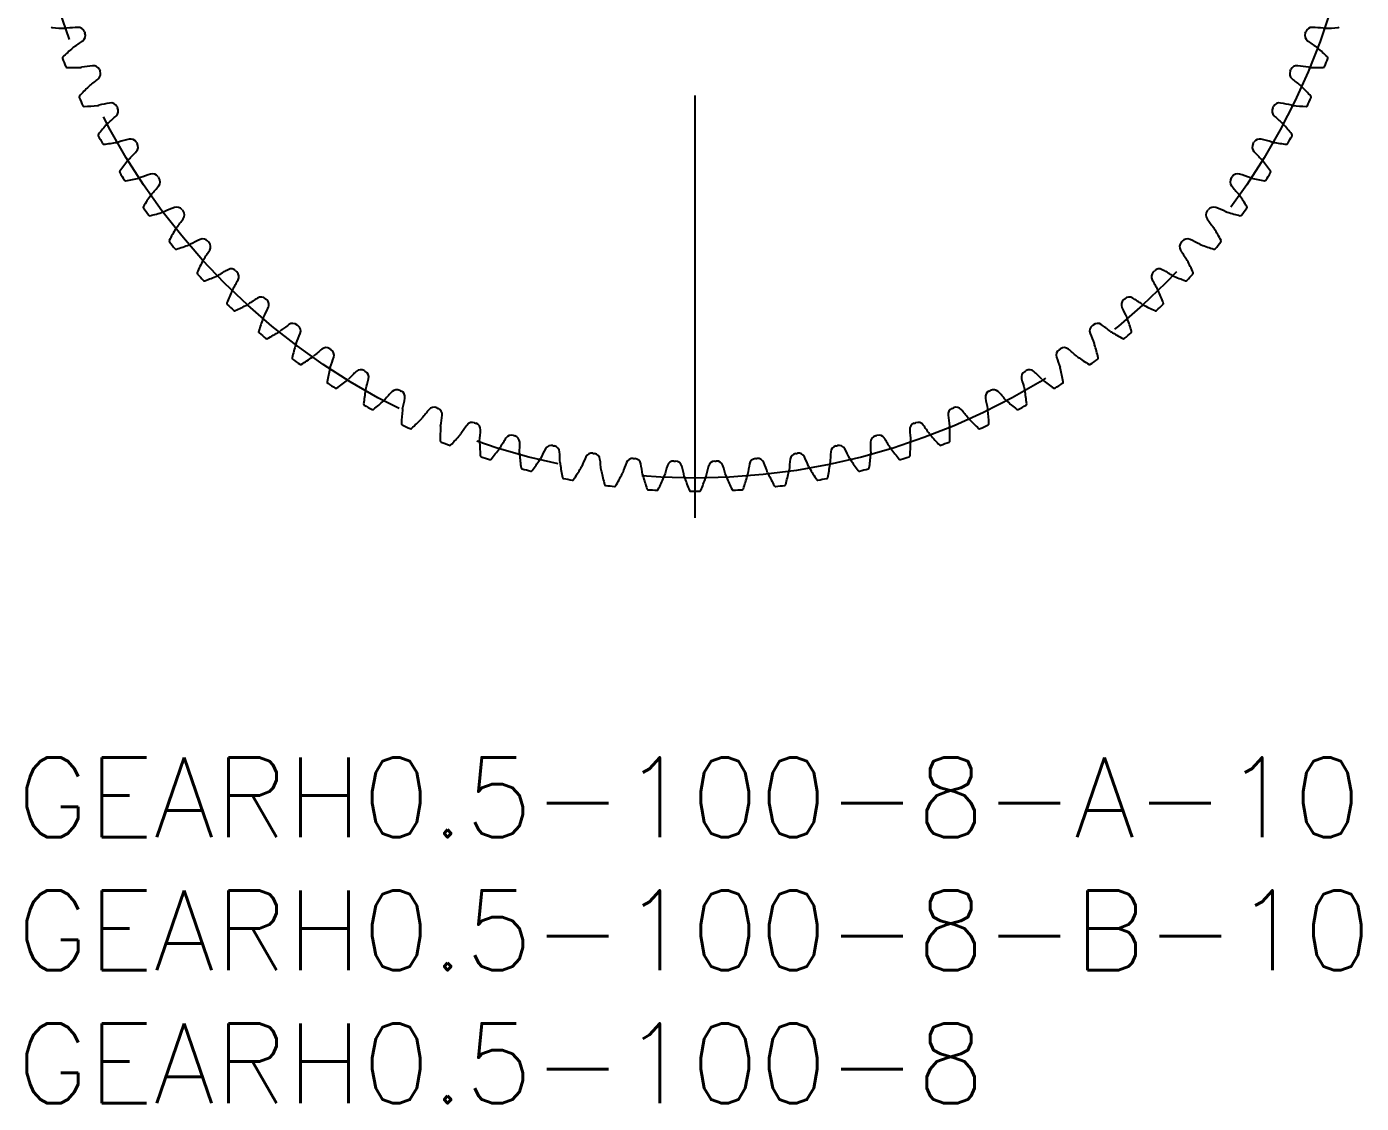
# Model space of a CAD drawing. Extents: x -1 to 118, y -13 to 74.
# Drawn here: x 0.4 to 50.5, y -13 to 27.5 of the extents above; entities that cross this region are included whole.
import ezdxf

# ---------------------------------------------------------------- set-up
doc = ezdxf.new("R2010")
doc.units = 0
doc.header["$LTSCALE"] = 0.5
doc.linetypes.add('CENTER', pattern=[50.8, 31.75, -6.35, 6.35, -6.35])
for name, color, linetype in [('MSM_CENTER', 1, 'CENTER'), ('MSM_CONTINUOUS', 7, 'CONTINUOUS'), ('MSM_PART_NUMBER', 7, 'CONTINUOUS')]:
    doc.layers.add(name, color=color, linetype=linetype)
doc.styles.get("Standard").update_dxf_attribs({"font": 'txt.shx', "height": 3, "bigfont": 'bigfont.shx'})

# ---------------------------------------------------------------- blocks, each defined once
blk = doc.blocks.new('*U3')
at = {"layer": 'MSM_PART_NUMBER'}
blk.add_text('GEARH0.5-100-8-A-10', height=3, dxfattribs=at).set_placement((0, -3))
blk = doc.blocks.new('*U4')
at = {"layer": 'MSM_PART_NUMBER'}
blk.add_text('GEARH0.5-100-8-B-10', height=3, dxfattribs=at).set_placement((0, -8))
blk = doc.blocks.new('*U5')
at = {"layer": 'MSM_PART_NUMBER'}
blk.add_text('GEARH0.5-100-8', height=3, dxfattribs=at).set_placement((0, -13))

msp = doc.modelspace()

# ---------------------------------------------------------------- linework, layer by layer
at = {"layer": 'MSM_CENTER'}
msp.add_line((25.5, 9), (25.5, 62), dxfattribs=at)
msp.add_circle((25.5, 35.5), 25, dxfattribs=at)
at = {"layer": 'MSM_CONTINUOUS'}
for centre, radius, start, end in [((1.348, 27.477), 0.05, 198.3759, 265.4292), ((2.008, 35.734), 8.333, 265.4292, 268.9), ((1.856, 27.818), 0.416, 268.9, 275.994), ((2.703, 19.754), 7.692, 92.9402, 95.994), ((2.321, 27.187), 0.25, 19.7309, 92.9401), ((2.341, 27.131), 0.25, 306.6598, 19.8691), ((25.5, 35.5), 24.375, 199.7309, 199.8691), ((48.659, 27.131), 0.25, 160.1309, 233.3401), ((25.5, 35.5), 24.375, 340.1309, 340.2691), ((48.679, 27.187), 0.25, 87.0598, 160.2691), ((48.297, 19.754), 7.692, 84.006, 87.0598), ((49.144, 27.818), 0.416, 264.006, 271.1), ((48.992, 35.734), 8.333, 271.1, 274.5708), ((49.652, 27.477), 0.05, 274.5709, 341.6241), ((7.548, 20.345), 8.333, 130.7, 134.1708), ((2.385, 26.348), 0.416, 123.606, 130.7), ((-2.103, 33.101), 7.692, 303.606, 306.6598), ((53.103, 33.101), 7.692, 233.3402, 236.394), ((48.615, 26.348), 0.416, 49.2999, 56.394), ((43.452, 20.345), 8.333, 45.8292, 49.3), ((1.776, 26.287), 0.05, 134.1708, 201.2235), ((25.5, 35.5), 25.5, 201.2241, 201.9759), ((25.5, 35.5), 25.5, 338.0241, 338.7759), ((49.224, 26.287), 0.05, 338.7759, 45.8292), ((1.899, 25.976), 0.05, 201.9759, 269.0292), ((2.04, 34.258), 8.333, 269.0292, 272.5), ((2.385, 26.348), 0.416, 272.5, 279.594), ((3.736, 18.354), 7.692, 96.5402, 99.594), ((2.889, 25.747), 0.25, 23.3309, 96.5401), ((2.912, 25.693), 0.25, 310.2598, 23.4691), ((25.5, 35.5), 24.375, 203.3309, 203.4691), ((48.088, 25.693), 0.25, 156.5308, 229.7401), ((25.5, 35.5), 24.375, 336.5309, 336.6691), ((48.111, 25.747), 0.25, 83.4598, 156.6691), ((47.264, 18.354), 7.692, 80.406, 83.4598), ((48.615, 26.348), 0.416, 260.406, 267.5), ((48.96, 34.258), 8.333, 267.5, 270.9708), ((49.101, 25.976), 0.05, 270.9709, 338.0241), ((8.535, 19.248), 8.333, 134.3, 137.7708), ((3.005, 24.915), 0.416, 127.206, 134.3), ((-1.898, 31.372), 7.692, 307.206, 310.2598), ((52.898, 31.372), 7.692, 229.7402, 232.794), ((47.995, 24.915), 0.416, 45.6999, 52.794), ((42.465, 19.248), 8.333, 42.2292, 45.7), ((2.402, 24.815), 0.05, 137.7708, 204.8235), ((25.5, 35.5), 25.5, 204.8241, 205.5759), ((4.856, 17.021), 7.692, 100.1402, 103.194), ((3.546, 24.347), 0.25, 26.9309, 100.1401), ((47.454, 24.347), 0.25, 79.8598, 153.0691), ((46.144, 17.021), 7.692, 76.806, 79.8598), ((25.5, 35.5), 25.5, 334.4241, 335.1759), ((48.598, 24.815), 0.05, 335.1759, 42.2292), ((2.544, 24.513), 0.05, 205.5759, 272.6292), ((2.164, 32.788), 8.333, 272.6292, 276.1), ((3.005, 24.915), 0.416, 276.1, 283.194), ((-1.584, 29.66), 7.692, 310.806, 313.8598), ((3.572, 24.294), 0.25, 313.8598, 27.0691), ((25.5, 35.5), 24.375, 206.9309, 207.0691), ((47.428, 24.294), 0.25, 152.9308, 226.1401), ((25.5, 35.5), 24.375, 332.9309, 333.0691), ((52.584, 29.66), 7.692, 226.1402, 229.194), ((47.995, 24.915), 0.416, 256.806, 263.9), ((48.836, 32.788), 8.333, 263.9, 267.3708), ((48.456, 24.513), 0.05, 267.3709, 334.4241), ((9.589, 18.215), 8.333, 137.9, 141.3708), ((3.714, 23.523), 0.416, 130.806, 137.9), ((47.286, 23.523), 0.416, 42.0999, 49.194), ((41.411, 18.215), 8.333, 38.6292, 42.1), ((3.118, 23.386), 0.05, 141.3708, 208.4235), ((25.5, 35.5), 25.5, 208.4241, 209.1759), ((3.279, 23.093), 0.05, 209.1759, 276.2292), ((2.38, 31.328), 8.333, 276.2292, 279.7), ((3.714, 23.523), 0.416, 279.7, 286.794), ((6.057, 15.761), 7.692, 103.7402, 106.794), ((4.289, 22.99), 0.25, 30.5309, 103.7401), ((25.5, 35.5), 24.375, 210.5309, 210.6691), ((4.319, 22.939), 0.25, 317.4598, 30.6691), ((46.681, 22.939), 0.25, 149.3308, 222.5401), ((25.5, 35.5), 24.375, 329.3309, 329.4691), ((46.711, 22.99), 0.25, 76.2598, 149.4691), ((44.943, 15.761), 7.692, 73.206, 76.2598), ((47.286, 23.523), 0.416, 253.206, 260.3), ((48.62, 31.328), 8.333, 260.3, 263.7708), ((47.721, 23.093), 0.05, 263.7709, 330.8241), ((25.5, 35.5), 25.5, 330.8241, 331.5759), ((47.882, 23.386), 0.05, 331.5759, 38.6292), ((-1.164, 27.971), 7.692, 314.406, 317.4598), ((52.164, 27.971), 7.692, 222.5402, 225.594), ((10.706, 17.25), 8.333, 141.5, 144.9708), ((4.509, 22.179), 0.416, 134.406, 141.5), ((46.491, 22.179), 0.416, 38.4999, 45.594), ((40.294, 17.25), 8.333, 35.0292, 38.5), ((3.923, 22.004), 0.05, 144.9708, 212.0241), ((25.5, 35.5), 25.5, 212.0241, 212.7759), ((4.102, 21.723), 0.05, 212.7759, 279.8292), ((2.688, 29.884), 8.333, 279.8292, 283.3), ((4.509, 22.179), 0.416, 283.3, 290.394), ((7.335, 14.579), 7.692, 107.3402, 110.394), ((5.116, 21.683), 0.25, 34.1309, 107.3401), ((25.5, 35.5), 24.375, 214.1309, 214.2691), ((5.15, 21.634), 0.25, 321.0598, 34.2691), ((45.85, 21.634), 0.25, 145.7308, 218.9401), ((25.5, 35.5), 24.375, 325.7309, 325.8691), ((45.884, 21.683), 0.25, 72.6598, 145.8691), ((43.665, 14.579), 7.692, 69.606, 72.6598), ((46.491, 22.179), 0.416, 249.606, 256.7), ((48.312, 29.884), 8.333, 256.7, 260.1708), ((46.898, 21.723), 0.05, 260.1709, 327.2241), ((25.5, 35.5), 25.5, 327.2241, 327.9759), ((47.077, 22.004), 0.05, 327.9759, 35.0292), ((11.881, 16.357), 8.333, 145.1, 148.5708), ((5.387, 20.887), 0.416, 138.006, 145.1), ((-0.639, 26.312), 7.692, 318.006, 321.0598), ((51.639, 26.312), 7.692, 218.9402, 221.994), ((45.613, 20.887), 0.416, 34.9, 41.994), ((39.119, 16.357), 8.333, 31.4292, 34.9), ((4.813, 20.676), 0.05, 148.5708, 215.6241), ((25.5, 35.5), 25.5, 215.6241, 216.3759), ((8.684, 13.48), 7.692, 110.9402, 113.994), ((6.024, 20.431), 0.25, 37.7309, 110.9401), ((25.5, 35.5), 24.375, 217.7309, 217.8691), ((25.5, 35.5), 24.375, 322.1309, 322.2691), ((44.976, 20.431), 0.25, 69.0598, 142.2691), ((42.316, 13.48), 7.692, 66.006, 69.0598), ((25.5, 35.5), 25.5, 323.6241, 324.3759), ((46.187, 20.676), 0.05, 324.3759, 31.4292), ((5.009, 20.406), 0.05, 216.3759, 283.4292), ((3.085, 28.463), 8.333, 283.4292, 286.9), ((5.387, 20.887), 0.416, 286.9, 293.994), ((-0.01, 24.689), 7.692, 321.606, 324.6598), ((6.061, 20.384), 0.25, 324.6598, 37.8691), ((44.939, 20.384), 0.25, 142.1308, 215.3401), ((51.01, 24.689), 7.692, 215.3402, 218.394), ((45.613, 20.887), 0.416, 246.006, 253.1), ((47.915, 28.463), 8.333, 253.1, 256.5708), ((45.991, 20.406), 0.05, 256.5709, 323.6241), ((13.11, 15.54), 8.333, 148.7, 152.1708), ((6.344, 19.653), 0.416, 141.606, 148.7), ((44.656, 19.653), 0.416, 31.3, 38.394), ((37.89, 15.54), 8.333, 27.8292, 31.3), ((5.784, 19.407), 0.05, 152.1708, 219.2241), ((25.5, 35.5), 25.5, 219.2241, 219.9759), ((5.997, 19.149), 0.05, 219.9759, 287.0292), ((3.571, 27.069), 8.333, 287.0292, 290.5), ((6.344, 19.653), 0.416, 290.5, 297.594), ((10.1, 12.467), 7.692, 114.5402, 117.594), ((7.009, 19.237), 0.25, 41.3309, 114.5401), ((0.719, 23.108), 7.692, 325.206, 328.2598), ((25.5, 35.5), 24.375, 221.3309, 221.4691), ((7.048, 19.193), 0.25, 328.2598, 41.4691), ((43.952, 19.193), 0.25, 138.5309, 211.7401), ((50.281, 23.108), 7.692, 211.7402, 214.794), ((25.5, 35.5), 24.375, 318.5309, 318.6691), ((43.991, 19.237), 0.25, 65.4598, 138.6691), ((40.9, 12.467), 7.692, 62.406, 65.4598), ((44.656, 19.653), 0.416, 242.406, 249.5), ((47.429, 27.069), 8.333, 249.5, 252.9708), ((45.003, 19.149), 0.05, 252.9709, 320.0241), ((25.5, 35.5), 25.5, 320.0241, 320.7759), ((45.216, 19.407), 0.05, 320.7759, 27.8292), ((14.388, 14.801), 8.333, 152.3, 155.7708), ((7.377, 18.482), 0.416, 145.206, 152.3), ((43.623, 18.482), 0.416, 27.7, 34.794), ((36.612, 14.801), 8.333, 24.2292, 27.7), ((6.834, 18.2), 0.05, 155.7709, 222.8241), ((25.5, 35.5), 25.5, 222.8241, 223.5759), ((4.144, 25.709), 8.333, 290.6292, 294.1), ((7.377, 18.482), 0.416, 294.1, 301.194), ((11.577, 11.546), 7.692, 118.1402, 121.194), ((8.067, 18.109), 0.25, 44.9309, 118.1401), ((25.5, 35.5), 24.375, 224.9309, 225.0691), ((8.109, 18.067), 0.25, 331.8598, 45.0691), ((42.891, 18.067), 0.25, 134.9309, 208.1401), ((25.5, 35.5), 24.375, 314.9309, 315.0691), ((42.933, 18.109), 0.25, 61.8598, 135.0691), ((39.423, 11.546), 7.692, 58.806, 61.8598), ((43.623, 18.482), 0.416, 238.806, 245.9), ((46.856, 25.709), 8.333, 245.9, 249.3708), ((25.5, 35.5), 25.5, 316.4241, 317.1759), ((44.166, 18.2), 0.05, 317.1759, 24.2292), ((7.062, 17.957), 0.05, 223.5759, 290.6292), ((8.482, 17.377), 0.416, 148.806, 155.9), ((1.546, 21.577), 7.692, 328.806, 331.8598), ((49.454, 21.577), 7.692, 208.1402, 211.194), ((42.518, 17.377), 0.416, 24.1, 31.194), ((43.938, 17.957), 0.05, 249.3709, 316.4241), ((7.957, 17.062), 0.05, 159.3709, 226.4241), ((15.709, 14.144), 8.333, 155.9, 159.3708), ((13.108, 10.719), 7.692, 121.7402, 124.794), ((9.193, 17.048), 0.25, 48.5309, 121.7401), ((25.5, 35.5), 24.375, 228.5309, 228.6691), ((9.237, 17.009), 0.25, 335.4598, 48.6691), ((41.763, 17.009), 0.25, 131.3309, 204.5401), ((25.5, 35.5), 24.375, 311.3309, 311.4691), ((41.807, 17.048), 0.25, 58.2598, 131.4691), ((37.892, 10.719), 7.692, 55.206, 58.2598), ((35.291, 14.144), 8.333, 20.6292, 24.1), ((43.043, 17.062), 0.05, 313.5759, 20.6292), ((25.5, 35.5), 25.5, 226.4241, 227.1759), ((8.2, 16.834), 0.05, 227.1759, 294.2292), ((4.801, 24.388), 8.333, 294.2292, 297.7), ((8.482, 17.377), 0.416, 297.7, 304.794), ((2.467, 20.1), 7.692, 332.406, 335.4598), ((48.533, 20.1), 7.692, 204.5402, 207.594), ((42.518, 17.377), 0.416, 235.206, 242.3), ((46.199, 24.388), 8.333, 242.3, 245.7708), ((42.8, 16.834), 0.05, 245.7709, 312.8241), ((25.5, 35.5), 25.5, 312.8241, 313.5759), ((17.069, 13.571), 8.333, 159.5, 162.9708), ((9.653, 16.344), 0.416, 152.406, 159.5), ((14.689, 9.99), 7.692, 125.3402, 128.394), ((10.384, 16.061), 0.25, 52.1309, 125.3401), ((25.5, 35.5), 24.375, 232.1309, 232.2691), ((10.431, 16.024), 0.25, 339.0598, 52.2691), ((40.569, 16.024), 0.25, 127.7308, 200.9401), ((25.5, 35.5), 24.375, 307.7309, 307.8691), ((40.616, 16.061), 0.25, 54.6598, 127.8691), ((36.311, 9.99), 7.692, 51.606, 54.6598), ((41.347, 16.344), 0.416, 20.5, 27.594), ((33.931, 13.571), 8.333, 17.0292, 20.5), ((9.149, 15.997), 0.05, 162.9709, 230.0241), ((25.5, 35.5), 25.5, 230.0241, 230.7759), ((9.407, 15.784), 0.05, 230.7759, 297.8292), ((5.54, 23.11), 8.333, 297.8292, 301.3), ((9.653, 16.344), 0.416, 301.3, 308.394), ((10.887, 15.387), 0.416, 156.006, 163.1), ((3.48, 18.684), 7.692, 336.006, 339.0598), ((47.52, 18.684), 7.692, 200.9402, 203.994), ((40.113, 15.387), 0.416, 16.9, 23.994), ((41.347, 16.344), 0.416, 231.606, 238.7), ((45.46, 23.11), 8.333, 238.7, 242.1708), ((41.593, 15.784), 0.05, 242.1709, 309.2241), ((25.5, 35.5), 25.5, 309.2241, 309.9759), ((41.851, 15.997), 0.05, 309.9759, 17.0292), ((18.463, 13.085), 8.333, 163.1, 166.5708), ((6.357, 21.881), 8.333, 301.4292, 304.9), ((10.887, 15.387), 0.416, 304.9, 311.994), ((16.312, 9.361), 7.692, 128.9402, 131.994), ((11.634, 15.15), 0.25, 55.7309, 128.9401), ((25.5, 35.5), 24.375, 235.7309, 235.8691), ((11.683, 15.116), 0.25, 342.6598, 55.8691), ((39.317, 15.116), 0.25, 124.1308, 197.3401), ((25.5, 35.5), 24.375, 304.1309, 304.2691), ((39.366, 15.15), 0.25, 51.0598, 124.2691), ((34.688, 9.361), 7.692, 48.006, 51.0598), ((40.113, 15.387), 0.416, 228.006, 235.1), ((44.643, 21.881), 8.333, 235.1, 238.5708), ((32.537, 13.085), 8.333, 13.4292, 16.9), ((10.406, 15.009), 0.05, 166.5709, 233.6241), ((25.5, 35.5), 25.5, 233.6241, 234.3759), ((10.676, 14.813), 0.05, 234.3759, 301.4292), ((19.884, 12.688), 8.333, 166.7, 170.1708), ((12.179, 14.509), 0.416, 159.606, 166.7), ((4.579, 17.335), 7.692, 339.606, 342.6598), ((12.939, 14.319), 0.25, 59.3309, 132.5401), ((38.061, 14.319), 0.25, 47.4598, 120.6691), ((46.421, 17.335), 7.692, 197.3402, 200.394), ((38.821, 14.509), 0.416, 13.3, 20.394), ((31.116, 12.688), 8.333, 9.8292, 13.3), ((40.324, 14.813), 0.05, 238.5709, 305.6241), ((25.5, 35.5), 25.5, 305.6241, 306.3759), ((40.594, 15.009), 0.05, 306.3759, 13.4292), ((11.723, 14.102), 0.05, 170.1709, 237.2241), ((25.5, 35.5), 25.5, 237.2241, 237.9759), ((7.25, 20.706), 8.333, 305.0292, 308.5), ((12.179, 14.509), 0.416, 308.5, 315.594), ((17.971, 8.836), 7.692, 132.5402, 135.594), ((25.5, 35.5), 24.375, 239.3309, 239.4691), ((12.99, 14.289), 0.25, 346.2598, 59.4691), ((5.761, 16.057), 7.692, 343.206, 346.2598), ((38.01, 14.289), 0.25, 120.5309, 193.7401), ((45.239, 16.057), 7.692, 193.7402, 196.794), ((25.5, 35.5), 24.375, 300.5309, 300.6691), ((33.029, 8.836), 7.692, 44.406, 47.4598), ((38.821, 14.509), 0.416, 224.406, 231.5), ((43.75, 20.706), 8.333, 231.5, 234.9708), ((25.5, 35.5), 25.5, 302.0241, 302.7759), ((39.277, 14.102), 0.05, 302.7759, 9.8292), ((12.004, 13.923), 0.05, 237.9759, 305.0292), ((21.328, 12.38), 8.333, 170.3, 173.7708), ((13.523, 13.714), 0.416, 163.206, 170.3), ((19.66, 8.416), 7.692, 136.1402, 139.194), ((14.294, 13.572), 0.25, 62.9309, 136.1401), ((25.5, 35.5), 24.375, 242.9309, 243.0691), ((14.347, 13.546), 0.25, 349.8598, 63.0691), ((36.653, 13.546), 0.25, 116.9308, 190.1401), ((25.5, 35.5), 24.375, 296.9309, 297.0691), ((36.706, 13.572), 0.25, 43.8598, 117.0691), ((31.34, 8.416), 7.692, 40.806, 43.8598), ((37.477, 13.714), 0.416, 9.7, 16.794), ((29.672, 12.38), 8.333, 6.2292, 9.7), ((38.996, 13.923), 0.05, 234.9709, 302.0241), ((13.093, 13.279), 0.05, 173.7709, 240.8241), ((25.5, 35.5), 25.5, 240.8241, 241.5759), ((13.386, 13.118), 0.05, 241.5759, 308.6292), ((8.215, 19.589), 8.333, 308.6292, 312.1), ((13.523, 13.714), 0.416, 312.1, 319.194), ((22.788, 12.164), 8.333, 173.9, 177.3708), ((14.915, 13.005), 0.416, 166.806, 173.9), ((7.021, 14.856), 7.692, 346.806, 349.8598), ((21.372, 8.102), 7.692, 139.7402, 142.794), ((15.693, 12.912), 0.25, 66.5309, 139.7401), ((25.5, 35.5), 24.375, 246.5309, 246.6691), ((15.747, 12.889), 0.25, 353.4598, 66.6691), ((35.253, 12.889), 0.25, 113.3308, 186.5401), ((25.5, 35.5), 24.375, 293.3309, 293.4691), ((35.307, 12.912), 0.25, 40.2598, 113.4691), ((29.628, 8.102), 7.692, 37.206, 40.2598), ((43.979, 14.856), 7.692, 190.1402, 193.194), ((36.085, 13.005), 0.416, 6.1, 13.194), ((28.212, 12.164), 8.333, 2.6292, 6.1), ((37.477, 13.714), 0.416, 220.806, 227.9), ((42.785, 19.589), 8.333, 227.9, 231.3708), ((37.614, 13.118), 0.05, 231.3709, 298.4241), ((25.5, 35.5), 25.5, 298.4241, 299.1759), ((37.907, 13.279), 0.05, 299.1759, 6.2292), ((14.513, 12.544), 0.05, 177.3709, 244.4241), ((9.248, 18.535), 8.333, 312.2292, 315.7), ((14.915, 13.005), 0.416, 315.6999, 322.794), ((8.354, 13.736), 7.692, 350.406, 353.4598), ((17.131, 12.341), 0.25, 70.1309, 143.3401), ((25.5, 35.5), 24.375, 250.1309, 250.2691), ((17.187, 12.321), 0.25, 357.0598, 70.2691), ((33.813, 12.321), 0.25, 109.7308, 182.9401), ((25.5, 35.5), 24.375, 289.7309, 289.8691), ((33.869, 12.341), 0.25, 36.6598, 109.8691), ((42.646, 13.736), 7.692, 186.5402, 189.594), ((36.085, 13.005), 0.416, 217.206, 224.3), ((41.752, 18.535), 8.333, 224.3, 227.7708), ((36.487, 12.544), 0.05, 295.5759, 2.6292), ((25.5, 35.5), 25.5, 244.4241, 245.1759), ((14.815, 12.402), 0.05, 245.1759, 312.2292), ((24.258, 12.04), 8.333, 177.5, 180.9708), ((16.348, 12.385), 0.416, 170.406, 177.5), ((10.345, 17.548), 8.333, 315.8292, 319.3), ((16.348, 12.385), 0.416, 319.2999, 326.394), ((23.101, 7.897), 7.692, 143.3402, 146.394), ((9.754, 12.703), 7.692, 354.006, 357.0598), ((18.601, 11.861), 0.25, 73.7309, 146.9401), ((25.5, 35.5), 24.375, 253.7309, 253.8691), ((18.658, 11.845), 0.25, 0.6598, 73.8691), ((32.342, 11.845), 0.25, 106.1309, 179.3401), ((25.5, 35.5), 24.375, 286.1309, 286.2691), ((32.399, 11.861), 0.25, 33.0598, 106.2691), ((41.246, 12.703), 7.692, 182.9402, 185.994), ((27.899, 7.897), 7.692, 33.606, 36.6598), ((34.652, 12.385), 0.416, 213.606, 220.7), ((40.655, 17.548), 8.333, 220.7, 224.1708), ((34.652, 12.385), 0.416, 2.5, 9.594), ((26.742, 12.04), 8.333, 359.0292, 2.5), ((36.185, 12.402), 0.05, 227.7709, 294.8241), ((25.5, 35.5), 25.5, 294.8241, 295.5759), ((15.976, 11.899), 0.05, 180.9709, 248.0241), ((25.5, 35.5), 25.5, 248.0241, 248.7759), ((16.287, 11.776), 0.05, 248.7759, 315.8292), ((17.818, 11.856), 0.416, 174.006, 181.1), ((25.734, 12.008), 8.333, 181.1, 184.5708), ((11.502, 16.632), 8.333, 319.4292, 322.9), ((17.818, 11.856), 0.416, 322.8999, 329.994), ((24.839, 7.801), 7.692, 146.9402, 149.994), ((11.217, 11.759), 7.692, 357.606, 0.6598), ((26.579, 7.814), 7.692, 150.5402, 153.594), ((20.099, 11.475), 0.25, 77.3309, 150.5401), ((25.5, 35.5), 24.375, 257.3309, 257.4691), ((20.157, 11.462), 0.25, 4.2598, 77.4691), ((30.843, 11.462), 0.25, 102.5309, 175.7401), ((25.5, 35.5), 24.375, 282.5309, 282.6691), ((30.901, 11.475), 0.25, 29.4598, 102.6691), ((24.421, 7.814), 7.692, 26.406, 29.4598), ((39.783, 11.759), 7.692, 179.3402, 182.394), ((26.161, 7.801), 7.692, 30.006, 33.0598), ((33.182, 11.856), 0.416, 210.006, 217.1), ((39.498, 16.632), 8.333, 217.1, 220.5708), ((25.266, 12.008), 8.333, 355.4292, 358.9), ((33.182, 11.856), 0.416, 358.9, 5.994), ((34.713, 11.776), 0.05, 224.1709, 291.2241), ((25.5, 35.5), 25.5, 291.2241, 291.9759), ((35.024, 11.899), 0.05, 291.9759, 359.0292), ((17.477, 11.348), 0.05, 184.5709, 251.6241), ((25.5, 35.5), 25.5, 251.6241, 252.3759), ((17.795, 11.245), 0.05, 252.3759, 319.4292), ((19.317, 11.42), 0.416, 177.606, 184.7), ((27.208, 12.069), 8.333, 184.7, 188.1708), ((12.715, 15.79), 8.333, 323.0292, 326.5), ((19.317, 11.42), 0.416, 326.4999, 333.594), ((12.735, 10.909), 7.692, 1.206, 4.2598), ((20.842, 11.079), 0.416, 181.206, 188.3), ((28.316, 7.937), 7.692, 154.1402, 157.194), ((21.618, 11.183), 0.25, 80.9309, 154.1401), ((25.5, 35.5), 24.375, 260.9309, 261.0691), ((21.677, 11.174), 0.25, 7.8598, 81.0691), ((14.305, 10.156), 7.692, 4.806, 7.8598), ((30.041, 8.168), 7.692, 157.7402, 160.794), ((23.153, 10.987), 0.25, 84.5309, 157.7401), ((25.5, 35.5), 24.375, 264.5309, 264.6691), ((23.212, 10.982), 0.25, 11.4598, 84.6691), ((24.697, 10.888), 0.25, 88.1309, 161.3401), ((25.5, 35.5), 24.375, 268.1309, 268.2691), ((24.756, 10.886), 0.25, 15.0598, 88.2691), ((26.244, 10.886), 0.25, 91.7309, 164.9401), ((25.5, 35.5), 24.375, 271.7309, 271.8691), ((26.303, 10.888), 0.25, 18.6598, 91.8691), ((27.788, 10.982), 0.25, 95.3309, 168.5401), ((25.5, 35.5), 24.375, 275.3309, 275.4691), ((27.847, 10.987), 0.25, 22.2598, 95.4691), ((20.959, 8.168), 7.692, 19.206, 22.2598), ((36.695, 10.156), 7.692, 172.1402, 175.194), ((29.323, 11.174), 0.25, 98.9309, 172.1401), ((25.5, 35.5), 24.375, 278.9309, 279.0691), ((29.382, 11.183), 0.25, 25.8598, 99.0691), ((22.684, 7.937), 7.692, 22.806, 25.8598), ((30.158, 11.079), 0.416, 351.7, 358.794), ((38.265, 10.909), 7.692, 175.7402, 178.794), ((31.683, 11.42), 0.416, 206.406, 213.5), ((38.285, 15.79), 8.333, 213.5, 216.9708), ((23.792, 12.069), 8.333, 351.8292, 355.3), ((31.683, 11.42), 0.416, 355.3, 2.394), ((33.205, 11.245), 0.05, 220.5709, 287.6241), ((25.5, 35.5), 25.5, 287.6241, 288.3759), ((33.523, 11.348), 0.05, 288.3759, 355.4292), ((19.009, 10.892), 0.05, 188.1709, 255.2241), ((25.5, 35.5), 25.5, 255.2241, 255.9759), ((19.333, 10.809), 0.05, 255.9759, 323.0292), ((28.676, 12.222), 8.333, 188.3, 191.7708), ((13.978, 15.026), 8.333, 326.6292, 330.1), ((20.842, 11.079), 0.416, 330.1, 337.194), ((22.384, 10.835), 0.416, 184.806, 191.9), ((30.132, 12.468), 8.333, 191.9, 195.3708), ((15.286, 14.343), 8.333, 330.2292, 333.7), ((22.384, 10.835), 0.416, 333.7, 340.794), ((15.918, 9.503), 7.692, 8.406, 11.4598), ((23.939, 10.688), 0.416, 188.406, 195.5), ((31.569, 12.804), 8.333, 195.5, 198.9708), ((23.939, 10.688), 0.416, 337.3, 344.394), ((31.748, 8.507), 7.692, 161.3402, 164.394), ((17.569, 8.953), 7.692, 12.006, 15.0598), ((25.5, 10.639), 0.416, 192.006, 199.1), ((25.5, 10.639), 0.416, 340.9, 347.994), ((33.431, 8.953), 7.692, 164.9402, 167.994), ((19.252, 8.507), 7.692, 15.606, 18.6598), ((27.061, 10.688), 0.416, 195.606, 202.7), ((19.431, 12.804), 8.333, 341.0292, 344.5), ((27.061, 10.688), 0.416, 344.5, 351.594), ((35.082, 9.503), 7.692, 168.5402, 171.594), ((28.616, 10.835), 0.416, 199.206, 206.3), ((35.714, 14.343), 8.333, 206.3, 209.7708), ((20.868, 12.468), 8.333, 344.6292, 348.1), ((28.616, 10.835), 0.416, 348.1, 355.194), ((30.158, 11.079), 0.416, 202.806, 209.9), ((37.022, 15.026), 8.333, 209.9, 213.3708), ((22.324, 12.222), 8.333, 348.2292, 351.7), ((31.667, 10.809), 0.05, 216.9708, 284.0241), ((25.5, 35.5), 25.5, 284.0241, 284.7759), ((31.991, 10.892), 0.05, 284.7759, 351.8292), ((20.567, 10.533), 0.05, 191.7709, 258.8241), ((25.5, 35.5), 25.5, 258.8241, 259.5759), ((20.895, 10.47), 0.05, 259.5759, 326.6292), ((22.145, 10.272), 0.05, 195.3709, 262.4241), ((25.5, 35.5), 25.5, 262.4241, 263.1759), ((22.476, 10.23), 0.05, 263.1759, 330.2292), ((23.735, 10.111), 0.05, 198.9709, 266.0241), ((25.5, 35.5), 25.5, 266.0241, 266.7759), ((24.069, 10.09), 0.05, 266.7759, 333.8292), ((16.635, 13.744), 8.333, 333.8292, 337.3), ((32.982, 13.23), 8.333, 199.1, 202.5708), ((25.333, 10.051), 0.05, 202.5708, 269.6241), ((25.667, 10.051), 0.05, 270.3759, 337.4292), ((18.018, 13.23), 8.333, 337.4292, 340.9), ((34.365, 13.744), 8.333, 202.7, 206.1708), ((26.931, 10.09), 0.05, 206.1709, 273.2235), ((25.5, 35.5), 25.5, 273.2241, 273.9759), ((27.265, 10.111), 0.05, 273.9759, 341.0292), ((28.524, 10.23), 0.05, 209.7709, 276.8241), ((25.5, 35.5), 25.5, 276.8241, 277.5759), ((28.855, 10.272), 0.05, 277.5759, 344.6292), ((30.105, 10.47), 0.05, 213.3709, 280.4241), ((25.5, 35.5), 25.5, 280.4241, 281.1759), ((30.433, 10.533), 0.05, 281.1759, 348.2292), ((25.5, 35.5), 25.5, 269.6241, 270.3759)]:
    msp.add_arc(centre, radius, start, end, dxfattribs=at)

# ---------------------------------------------------------------- block references
for name in ['*U3', '*U4', '*U5']:
    msp.add_blockref(name, (0, 0), dxfattribs=at)

doc.saveas('drawing.dxf')
